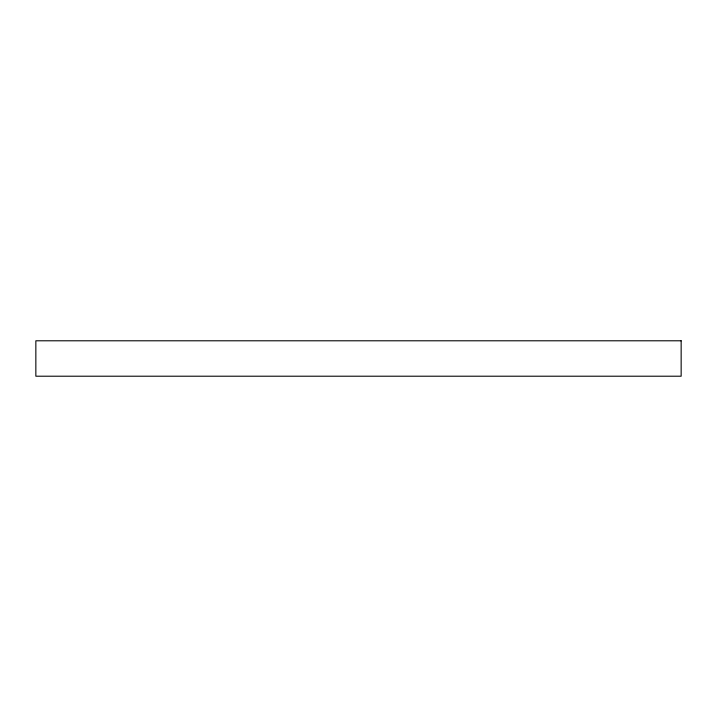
<?xml version="1.0" encoding="UTF-8"?>
<svg xmlns="http://www.w3.org/2000/svg" width="717" height="717" viewBox="0 0 717 717"><rect width="100%" height="100%" fill="white"/><g stroke="black" fill="none" stroke-linecap="round" stroke-linejoin="round"><path stroke-width="1.08" d="M681.15 340.79L35.85 340.79L35.85 376.21L681.15 376.21L681.15 340.79"/></g></svg>
